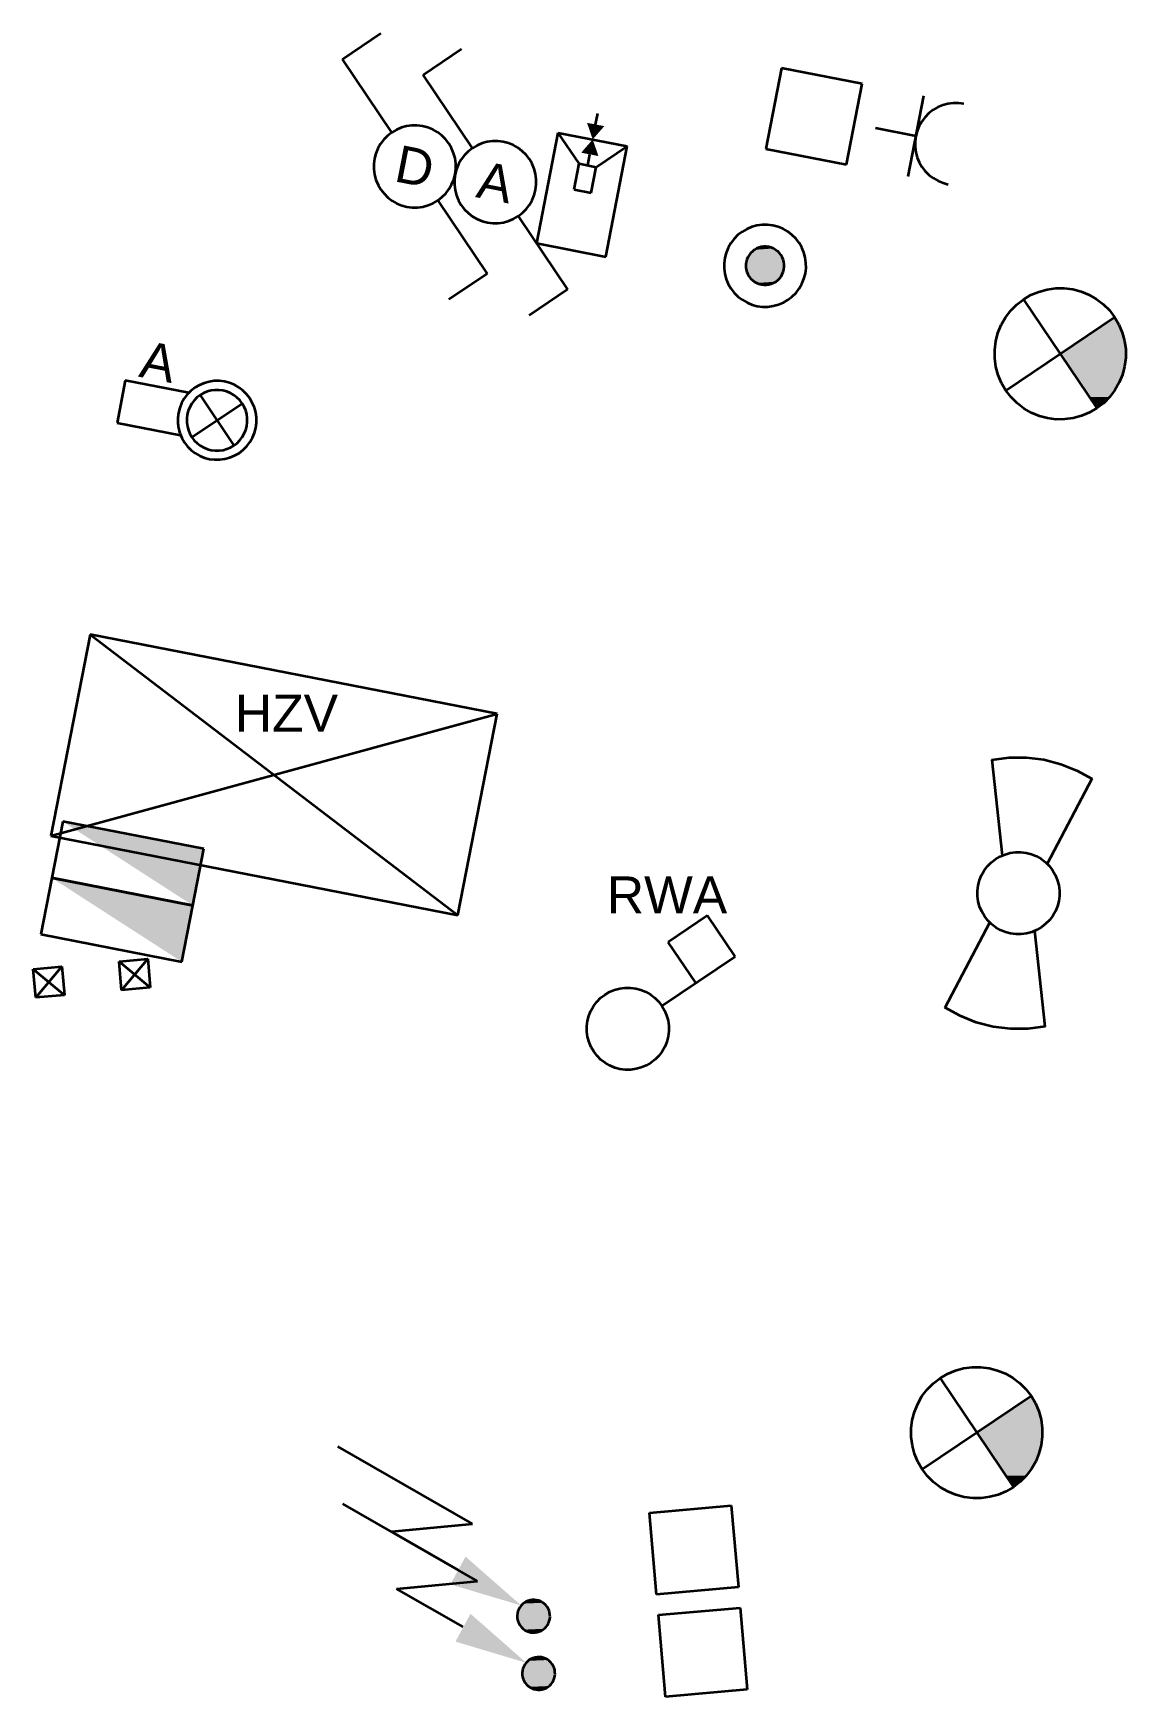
# Model space of a CAD drawing. Extents: x 800 to 1481, y 55 to 490.
# Drawn here: x 1381.92 to 1408.54, y 365.86 to 406.37 of the extents above; entities that cross this region are included whole.
import ezdxf

# ---------------------------------------------------------------- set-up
doc = ezdxf.new("R2010")
doc.units = 0
doc.layers.get('0').update_dxf_attribs({"lineweight": 18})
for name, color, linetype, lineweight, true_color in [('E_GSA', 7, 'Continuous', 35, 0x804000), ('E_Kraft', 1, 'Continuous', 35, 0xff0000), ('E_Licht', 7, 'Continuous', 35, 0x0080ff), ('E_Multimedia', 7, 'Continuous', 35, 0x00e500), ('E_Starkstrom', 1, 'Continuous', 35, 0xff0000), ('E_Verteilung_HLKS', 5, 'Continuous', 35, 0x0000ff)]:
    doc.layers.add(name, color=color, linetype=linetype, lineweight=lineweight, true_color=true_color)
doc.styles.get("Standard").update_dxf_attribs({"font": 'arial.ttf'})

# ---------------------------------------------------------------- blocks, each defined once
blk = doc.blocks.new('LED-Deckenleuchte mit Trafotunnel-A0Q9B2CRAY', base_point=(1383.966, 395.988))
at = {"color": 0, "linetype": 'ByBlock', "lineweight": -2, "ltscale": 0.35}
for p, q in [((1384.166, 397.914), (1383.966, 396.889)), ((1385.711, 397.613), (1384.166, 397.914)), ((1386.211, 397.887), (1386.089, 397.854)), ((1386.335, 397.904), (1386.211, 397.887)), ((1386.461, 397.905), (1386.335, 397.904)), ((1386.585, 397.889), (1386.461, 397.905)), ((1386.707, 397.857), (1386.585, 397.889)), ((1385.601, 397.477), (1385.539, 397.367)), ((1385.677, 397.576), (1385.601, 397.477)), ((1385.766, 397.666), (1385.677, 397.576)), ((1385.865, 397.742), (1385.766, 397.666)), ((1385.913, 397.499), (1385.844, 397.431)), ((1385.974, 397.806), (1385.865, 397.742)), ((1385.989, 397.559), (1385.913, 397.499)), ((1386.089, 397.854), (1385.974, 397.806)), ((1386.072, 397.607), (1385.989, 397.559)), ((1385.989, 397.559), (1386.814, 396.334)), ((1386.162, 397.645), (1386.072, 397.607)), ((1386.255, 397.67), (1386.162, 397.645)), ((1386.35, 397.683), (1386.255, 397.67)), ((1386.447, 397.683), (1386.35, 397.683)), ((1386.543, 397.671), (1386.447, 397.683)), ((1386.636, 397.646), (1386.543, 397.671)), ((1386.726, 397.61), (1386.636, 397.646)), ((1386.823, 397.809), (1386.707, 397.857)), ((1386.81, 397.562), (1386.726, 397.61)), ((1386.886, 397.503), (1386.81, 397.562)), ((1386.932, 397.747), (1386.823, 397.809)), ((1386.955, 397.435), (1386.886, 397.503)), ((1387.032, 397.67), (1386.932, 397.747)), ((1387.121, 397.582), (1387.032, 397.67)), ((1387.198, 397.483), (1387.121, 397.582)), ((1387.261, 397.374), (1387.198, 397.483)), ((1385.459, 397.13), (1385.443, 397.005)), ((1385.491, 397.251), (1385.459, 397.13)), ((1385.539, 397.367), (1385.491, 397.251)), ((1385.677, 397.087), (1385.664, 396.992)), ((1385.701, 397.181), (1385.677, 397.087)), ((1385.738, 397.27), (1385.701, 397.181)), ((1385.786, 397.354), (1385.738, 397.27)), ((1385.844, 397.431), (1385.786, 397.354)), ((1385.789, 396.533), (1387.014, 397.359)), ((1387.014, 397.359), (1386.955, 397.435)), ((1387.063, 397.275), (1387.014, 397.359)), ((1387.1, 397.186), (1387.063, 397.275)), ((1387.125, 397.093), (1387.1, 397.186)), ((1387.138, 396.997), (1387.125, 397.093)), ((1387.31, 397.258), (1387.261, 397.374)), ((1387.343, 397.137), (1387.31, 397.258)), ((1387.36, 397.013), (1387.343, 397.137)), ((1383.966, 396.889), (1385.511, 396.588)), ((1385.443, 397.005), (1385.444, 396.88)), ((1385.444, 396.88), (1385.461, 396.755)), ((1385.461, 396.755), (1385.493, 396.634)), ((1385.664, 396.992), (1385.665, 396.895)), ((1385.665, 396.895), (1385.678, 396.799)), ((1385.678, 396.799), (1385.703, 396.706)), ((1385.703, 396.706), (1385.74, 396.617)), ((1387.065, 396.622), (1387.102, 396.711)), ((1387.102, 396.711), (1387.126, 396.805)), ((1387.126, 396.805), (1387.139, 396.901)), ((1387.139, 396.901), (1387.138, 396.997)), ((1387.312, 396.641), (1387.344, 396.762)), ((1387.344, 396.762), (1387.36, 396.887)), ((1387.36, 396.887), (1387.36, 397.013)), ((1385.493, 396.634), (1385.542, 396.518)), ((1385.542, 396.518), (1385.605, 396.41)), ((1385.605, 396.41), (1385.682, 396.31)), ((1385.682, 396.31), (1385.771, 396.222)), ((1385.74, 396.617), (1385.789, 396.533)), ((1385.789, 396.533), (1385.848, 396.457)), ((1385.848, 396.457), (1385.917, 396.389)), ((1385.917, 396.389), (1385.994, 396.33)), ((1385.994, 396.33), (1386.077, 396.282)), ((1386.077, 396.282), (1386.167, 396.246)), ((1386.642, 396.248), (1386.731, 396.285)), ((1386.731, 396.285), (1386.814, 396.334)), ((1386.814, 396.334), (1386.891, 396.393)), ((1386.891, 396.393), (1386.959, 396.461)), ((1386.959, 396.461), (1387.017, 396.538)), ((1387.017, 396.538), (1387.065, 396.622)), ((1387.037, 396.227), (1387.126, 396.316)), ((1387.126, 396.316), (1387.202, 396.416)), ((1387.202, 396.416), (1387.264, 396.525)), ((1387.264, 396.525), (1387.312, 396.641)), ((1385.771, 396.222), (1385.871, 396.146)), ((1385.871, 396.146), (1385.98, 396.083)), ((1385.98, 396.083), (1386.096, 396.036)), ((1386.096, 396.036), (1386.218, 396.004)), ((1386.167, 396.246), (1386.26, 396.221)), ((1386.218, 396.004), (1386.342, 395.988)), ((1386.26, 396.221), (1386.356, 396.209)), ((1386.342, 395.988), (1386.468, 395.988)), ((1386.356, 396.209), (1386.453, 396.209)), ((1386.453, 396.209), (1386.548, 396.222)), ((1386.468, 395.988), (1386.593, 396.005)), ((1386.548, 396.222), (1386.642, 396.248)), ((1386.593, 396.005), (1386.714, 396.038)), ((1386.714, 396.038), (1386.83, 396.087)), ((1386.83, 396.087), (1386.938, 396.15)), ((1386.938, 396.15), (1387.037, 396.227))]:
    blk.add_line(p, q, dxfattribs=at)
blk = doc.blocks.new('Bauteilbeschriftung-A0Q9B2CTAY', base_point=(1384.471, 397.852))
at = {"color": 0, "linetype": 'ByBlock', "lineweight": -2, "ltscale": 0.35, "insert": (1384.644, 398.896), "char_height": 0.9, "attachment_point": 1, "rotation": 348.97}
blk.add_mtext('{\\fArial;A}', dxfattribs=at)
blk = doc.blocks.new('Steckdose T13_ UP-A0Q9B2ELAY', base_point=(1402.443, 402.694))
at = {"color": 0, "lineweight": -2}
for p, q in [((1403.616, 404.849), (1403.233, 402.885)), ((1403.744, 404.425), (1403.651, 404.332)), ((1403.847, 404.505), (1403.744, 404.425)), ((1403.96, 404.571), (1403.847, 404.505)), ((1404.081, 404.621), (1403.96, 404.571)), ((1404.207, 404.656), (1404.081, 404.621)), ((1404.337, 404.673), (1404.207, 404.656)), ((1404.467, 404.674), (1404.337, 404.673)), ((1404.597, 404.657), (1404.467, 404.674)), ((1403.424, 403.867), (1402.443, 404.058)), ((1403.458, 403.993), (1403.424, 403.867)), ((1403.507, 404.115), (1403.458, 403.993)), ((1403.572, 404.228), (1403.507, 404.115)), ((1403.651, 404.332), (1403.572, 404.228)), ((1403.424, 403.867), (1403.408, 403.737)), ((1403.408, 403.737), (1403.408, 403.606)), ((1403.408, 403.606), (1403.426, 403.477)), ((1403.426, 403.477), (1403.46, 403.351)), ((1403.46, 403.351), (1403.511, 403.23)), ((1403.511, 403.23), (1403.576, 403.117)), ((1403.576, 403.117), (1403.656, 403.013)), ((1403.656, 403.013), (1403.749, 402.921)), ((1403.749, 402.921), (1403.853, 402.842)), ((1403.853, 402.842), (1403.967, 402.777)), ((1403.967, 402.777), (1404.088, 402.728)), ((1404.088, 402.728), (1404.214, 402.694))]:
    blk.add_line(p, q, dxfattribs=at)
blk = doc.blocks.new('UV-A0Q9B2ENAY', base_point=(1382.375, 385.132))
at = {"color": 0, "lineweight": -2}
for p, q in [((1382.642, 387.176), (1382.375, 385.802)), ((1386.078, 386.506), (1382.642, 387.176)), ((1385.81, 385.132), (1386.078, 386.506)), ((1382.375, 385.802), (1385.81, 385.132))]:
    blk.add_line(p, q, dxfattribs=at)
for points in [[(1386.078, 386.506), (1383.68, 386.506), (1382.642, 387.176)], [(1385.81, 385.132), (1386.078, 386.506), (1383.68, 386.506)]]:
    blk.add_solid(points, dxfattribs=at)
blk = doc.blocks.new('Klingeltaster-A0Q9B2EPAY', base_point=(1398.755, 399.713))
at = {"color": 0, "lineweight": -2}
for p, q in [((1399.194, 401.54), (1399.09, 401.46)), ((1399.307, 401.606), (1399.194, 401.54)), ((1399.428, 401.657), (1399.307, 401.606)), ((1399.554, 401.691), (1399.428, 401.657)), ((1399.683, 401.709), (1399.554, 401.691)), ((1399.814, 401.709), (1399.683, 401.709)), ((1399.944, 401.693), (1399.814, 401.709)), ((1400.07, 401.659), (1399.944, 401.693)), ((1400.191, 401.61), (1400.07, 401.659)), ((1400.305, 401.545), (1400.191, 401.61)), ((1400.409, 401.466), (1400.305, 401.545)), ((1398.854, 401.15), (1398.804, 401.029)), ((1398.919, 401.264), (1398.854, 401.15)), ((1398.998, 401.368), (1398.919, 401.264)), ((1399.09, 401.46), (1398.998, 401.368)), ((1399.544, 401.13), (1399.491, 401.099)), ((1399.6, 401.154), (1399.544, 401.13)), ((1399.66, 401.17), (1399.6, 401.154)), ((1399.72, 401.178), (1399.66, 401.17)), ((1399.781, 401.178), (1399.72, 401.178)), ((1399.842, 401.171), (1399.781, 401.178)), ((1399.901, 401.155), (1399.842, 401.171)), ((1399.958, 401.132), (1399.901, 401.155)), ((1400.011, 401.101), (1399.958, 401.132)), ((1400.502, 401.373), (1400.409, 401.466)), ((1400.582, 401.27), (1400.502, 401.373)), ((1400.648, 401.157), (1400.582, 401.27)), ((1400.698, 401.036), (1400.648, 401.157)), ((1398.771, 400.902), (1398.755, 400.773)), ((1398.755, 400.773), (1398.755, 400.642)), ((1398.804, 401.029), (1398.771, 400.902)), ((1399.293, 400.801), (1399.285, 400.74)), ((1399.285, 400.74), (1399.286, 400.679)), ((1399.309, 400.86), (1399.293, 400.801)), ((1399.332, 400.917), (1399.309, 400.86)), ((1399.362, 400.97), (1399.332, 400.917)), ((1399.4, 401.018), (1399.362, 400.97)), ((1399.443, 401.062), (1399.4, 401.018)), ((1399.491, 401.099), (1399.443, 401.062)), ((1400.06, 401.064), (1400.011, 401.101)), ((1400.103, 401.021), (1400.06, 401.064)), ((1400.141, 400.973), (1400.103, 401.021)), ((1400.172, 400.92), (1400.141, 400.973)), ((1400.195, 400.863), (1400.172, 400.92)), ((1400.211, 400.804), (1400.195, 400.863)), ((1400.22, 400.744), (1400.211, 400.804)), ((1400.22, 400.682), (1400.22, 400.744)), ((1400.733, 400.91), (1400.698, 401.036)), ((1400.75, 400.78), (1400.733, 400.91)), ((1400.751, 400.65), (1400.75, 400.78)), ((1398.755, 400.642), (1398.773, 400.512)), ((1398.773, 400.512), (1398.807, 400.386)), ((1398.807, 400.386), (1398.857, 400.265)), ((1399.286, 400.679), (1399.294, 400.618)), ((1399.294, 400.618), (1399.31, 400.559)), ((1399.31, 400.559), (1399.334, 400.503)), ((1399.334, 400.503), (1399.364, 400.45)), ((1399.364, 400.45), (1399.402, 400.401)), ((1399.402, 400.401), (1399.445, 400.358)), ((1399.445, 400.358), (1399.494, 400.321)), ((1399.494, 400.321), (1399.547, 400.291)), ((1399.961, 400.292), (1400.014, 400.323)), ((1400.014, 400.323), (1400.063, 400.36)), ((1400.063, 400.36), (1400.106, 400.404)), ((1400.106, 400.404), (1400.143, 400.453)), ((1400.143, 400.453), (1400.173, 400.506)), ((1400.173, 400.506), (1400.196, 400.562)), ((1400.196, 400.562), (1400.212, 400.622)), ((1400.212, 400.622), (1400.22, 400.682)), ((1400.651, 400.272), (1400.701, 400.393)), ((1400.701, 400.393), (1400.734, 400.52)), ((1400.734, 400.52), (1400.751, 400.65)), ((1398.857, 400.265), (1398.923, 400.152)), ((1398.923, 400.152), (1399.003, 400.049)), ((1399.003, 400.049), (1399.096, 399.957)), ((1399.096, 399.957), (1399.2, 399.878)), ((1399.547, 400.291), (1399.604, 400.267)), ((1399.604, 400.267), (1399.663, 400.252)), ((1399.663, 400.252), (1399.724, 400.244)), ((1399.724, 400.244), (1399.785, 400.244)), ((1399.785, 400.244), (1399.846, 400.252)), ((1399.846, 400.252), (1399.905, 400.269)), ((1399.905, 400.269), (1399.961, 400.292)), ((1400.311, 399.882), (1400.415, 399.962)), ((1400.415, 399.962), (1400.507, 400.055)), ((1400.507, 400.055), (1400.586, 400.159)), ((1400.586, 400.159), (1400.651, 400.272)), ((1399.2, 399.878), (1399.314, 399.813)), ((1399.314, 399.813), (1399.435, 399.763)), ((1399.435, 399.763), (1399.561, 399.73)), ((1399.561, 399.73), (1399.691, 399.713)), ((1399.691, 399.713), (1399.822, 399.714)), ((1399.822, 399.714), (1399.951, 399.731)), ((1399.951, 399.731), (1400.078, 399.765)), ((1400.078, 399.765), (1400.198, 399.816)), ((1400.198, 399.816), (1400.311, 399.882))]:
    blk.add_line(p, q, dxfattribs=at)
for points in [[(1400.007, 401.099), (1399.491, 401.099), (1399.958, 401.132)], [(1399.491, 401.099), (1399.958, 401.132), (1399.556, 401.132)], [(1399.958, 401.132), (1399.556, 401.132), (1399.892, 401.154)], [(1399.556, 401.132), (1399.892, 401.154), (1399.6, 401.154)], [(1399.892, 401.154), (1399.6, 401.154), (1399.842, 401.171)], [(1399.6, 401.154), (1399.842, 401.171), (1399.683, 401.171)], [(1399.842, 401.171), (1399.683, 401.171), (1399.72, 401.178)], [(1400.216, 400.679), (1399.286, 400.679), (1400.22, 400.744)], [(1399.286, 400.679), (1400.22, 400.744), (1399.29, 400.744)], [(1400.22, 400.744), (1399.29, 400.744), (1400.208, 400.801)], [(1399.29, 400.744), (1400.208, 400.801), (1399.293, 400.801)], [(1400.208, 400.801), (1399.293, 400.801), (1400.195, 400.863)], [(1399.293, 400.801), (1400.195, 400.863), (1399.314, 400.863)], [(1400.195, 400.863), (1399.314, 400.863), (1400.169, 400.917)], [(1399.314, 400.863), (1400.169, 400.917), (1399.332, 400.917)], [(1400.169, 400.917), (1399.332, 400.917), (1400.141, 400.973)], [(1399.332, 400.917), (1400.141, 400.973), (1399.369, 400.973)], [(1400.141, 400.973), (1399.369, 400.973), (1400.1, 401.018)], [(1399.369, 400.973), (1400.1, 401.018), (1399.4, 401.018)], [(1400.1, 401.018), (1399.4, 401.018), (1400.06, 401.064)], [(1399.4, 401.018), (1400.06, 401.064), (1399.451, 401.064)], [(1400.06, 401.064), (1399.451, 401.064), (1400.007, 401.099)], [(1399.451, 401.064), (1400.007, 401.099), (1399.491, 401.099)], [(1399.297, 400.622), (1400.216, 400.679), (1399.286, 400.679)], [(1400.212, 400.622), (1399.297, 400.622), (1400.216, 400.679)], [(1399.31, 400.559), (1400.212, 400.622), (1399.297, 400.622)], [(1400.191, 400.559), (1399.31, 400.559), (1400.212, 400.622)], [(1399.337, 400.506), (1400.191, 400.559), (1399.31, 400.559)], [(1400.173, 400.506), (1399.337, 400.506), (1400.191, 400.559)], [(1399.364, 400.45), (1400.173, 400.506), (1399.337, 400.506)], [(1400.136, 400.45), (1399.364, 400.45), (1400.173, 400.506)], [(1399.405, 400.404), (1400.136, 400.45), (1399.364, 400.45)], [(1400.106, 400.404), (1399.405, 400.404), (1400.136, 400.45)], [(1399.445, 400.358), (1400.106, 400.404), (1399.405, 400.404)], [(1400.054, 400.358), (1399.445, 400.358), (1400.106, 400.404)], [(1399.498, 400.323), (1400.054, 400.358), (1399.445, 400.358)], [(1400.014, 400.323), (1399.498, 400.323), (1400.054, 400.358)], [(1399.547, 400.291), (1400.014, 400.323), (1399.498, 400.323)], [(1399.949, 400.291), (1399.547, 400.291), (1400.014, 400.323)], [(1399.613, 400.269), (1399.949, 400.291), (1399.547, 400.291)], [(1399.905, 400.269), (1399.613, 400.269), (1399.949, 400.291)], [(1399.663, 400.252), (1399.905, 400.269), (1399.613, 400.269)], [(1399.822, 400.252), (1399.663, 400.252), (1399.905, 400.269)], [(1399.785, 400.244), (1399.822, 400.252), (1399.663, 400.252)]]:
    blk.add_solid(points, dxfattribs=at)
blk = doc.blocks.new('UV-A0Q9B2ERAY', base_point=(1382.107, 383.758))
at = {"color": 0, "lineweight": -2}
for p, q in [((1382.375, 385.802), (1382.107, 384.428)), ((1385.81, 385.132), (1382.375, 385.802)), ((1385.542, 383.758), (1385.81, 385.132)), ((1382.107, 384.428), (1385.542, 383.758))]:
    blk.add_line(p, q, dxfattribs=at)
for points in [[(1385.81, 385.132), (1383.412, 385.132), (1382.375, 385.802)], [(1385.542, 383.758), (1385.81, 385.132), (1383.412, 385.132)]]:
    blk.add_solid(points, dxfattribs=at)
blk = doc.blocks.new('Schalter_ Schema 3_ UP-A0Q9B31DAY', base_point=(1391.421, 399.503))
at = {"color": 0, "lineweight": -2}
for p, q in [((1391.421, 405.361), (1392.356, 405.991)), ((1392.623, 403.576), (1391.421, 405.361)), ((1392.623, 403.576), (1392.519, 403.496)), ((1392.736, 403.642), (1392.623, 403.576)), ((1392.857, 403.693), (1392.736, 403.642)), ((1392.983, 403.727), (1392.857, 403.693)), ((1393.112, 403.745), (1392.983, 403.727)), ((1393.243, 403.745), (1393.112, 403.745)), ((1393.373, 403.729), (1393.243, 403.745)), ((1393.499, 403.695), (1393.373, 403.729)), ((1393.621, 403.646), (1393.499, 403.695)), ((1393.734, 403.581), (1393.621, 403.646)), ((1393.838, 403.502), (1393.734, 403.581)), ((1392.283, 403.186), (1392.234, 403.065)), ((1392.348, 403.299), (1392.283, 403.186)), ((1392.427, 403.404), (1392.348, 403.299)), ((1392.519, 403.496), (1392.427, 403.404)), ((1393.931, 403.409), (1393.838, 403.502)), ((1394.011, 403.306), (1393.931, 403.409)), ((1394.077, 403.193), (1394.011, 403.306)), ((1394.127, 403.072), (1394.077, 403.193)), ((1392.2, 402.938), (1392.184, 402.809)), ((1392.184, 402.809), (1392.184, 402.678)), ((1392.234, 403.065), (1392.2, 402.938)), ((1394.162, 402.946), (1394.127, 403.072)), ((1394.179, 402.816), (1394.162, 402.946)), ((1394.18, 402.686), (1394.179, 402.816)), ((1392.184, 402.678), (1392.202, 402.548)), ((1392.202, 402.548), (1392.236, 402.422)), ((1392.236, 402.422), (1392.287, 402.301)), ((1394.08, 402.308), (1394.13, 402.429)), ((1394.13, 402.429), (1394.163, 402.556)), ((1394.163, 402.556), (1394.18, 402.686)), ((1392.287, 402.301), (1392.352, 402.188)), ((1392.352, 402.188), (1392.432, 402.085)), ((1392.432, 402.085), (1392.525, 401.993)), ((1392.525, 401.993), (1392.629, 401.914)), ((1393.741, 401.918), (1393.844, 401.998)), ((1393.844, 401.998), (1393.936, 402.091)), ((1393.936, 402.091), (1394.015, 402.195)), ((1394.015, 402.195), (1394.08, 402.308)), ((1392.629, 401.914), (1392.743, 401.849)), ((1392.743, 401.849), (1392.864, 401.799)), ((1392.864, 401.799), (1392.99, 401.766)), ((1392.99, 401.766), (1393.12, 401.749)), ((1393.12, 401.749), (1393.251, 401.75)), ((1393.251, 401.75), (1393.381, 401.767)), ((1393.381, 401.767), (1393.507, 401.801)), ((1393.507, 401.801), (1393.628, 401.852)), ((1393.628, 401.852), (1393.741, 401.918)), ((1393.74, 401.918), (1394.943, 400.134)), ((1394.943, 400.134), (1394.008, 399.503))]:
    blk.add_line(p, q, dxfattribs=at)
blk = doc.blocks.new('Bauteilbeschriftung-A0Q9B31FAY', base_point=(1392.684, 402.225))
at = {"color": 0, "linetype": 'ByBlock', "lineweight": -2, "ltscale": 0.35, "insert": (1392.856, 403.269), "char_height": 0.9, "attachment_point": 1, "rotation": 348.97}
blk.add_mtext('{\\fArial;A}', dxfattribs=at)
blk = doc.blocks.new('Gegensprechanlage-A0Q9B31HAY', base_point=(1394.189, 400.931))
at = {"color": 0, "linetype": 'ByBlock', "lineweight": -2, "ltscale": 0.35}
for p, q in [((1395.625, 404.152), (1395.677, 404.418)), ((1394.189, 401.258), (1394.714, 403.951)), ((1395.221, 403.198), (1394.714, 403.951)), ((1394.714, 403.951), (1396.395, 403.624)), ((1395.641, 403.116), (1396.395, 403.624)), ((1395.87, 400.931), (1396.395, 403.624)), ((1395.098, 402.568), (1395.221, 403.198)), ((1395.221, 403.198), (1395.641, 403.116)), ((1395.431, 403.157), (1395.483, 403.424)), ((1395.519, 402.486), (1395.641, 403.116)), ((1395.098, 402.568), (1395.519, 402.486)), ((1394.189, 401.258), (1395.87, 400.931))]:
    blk.add_line(p, q, dxfattribs=at)
for points in [[(1395.835, 404.111), (1395.443, 404.111), (1395.415, 404.192)], [(1395.554, 403.788), (1395.835, 404.111), (1395.443, 404.111)], [(1395.665, 403.465), (1395.273, 403.465), (1395.554, 403.788)], [(1395.693, 403.383), (1395.665, 403.465), (1395.273, 403.465)]]:
    blk.add_solid(points, dxfattribs=at)
blk = doc.blocks.new('Schalter_ Schema 3_ UP-A0Q9B329AY', base_point=(1389.458, 399.886))
at = {"color": 0, "lineweight": -2}
for p, q in [((1389.458, 405.743), (1390.393, 406.373)), ((1390.66, 403.959), (1389.458, 405.743)), ((1390.66, 403.959), (1390.556, 403.879)), ((1390.773, 404.025), (1390.66, 403.959)), ((1390.894, 404.075), (1390.773, 404.025)), ((1391.02, 404.11), (1390.894, 404.075)), ((1391.149, 404.127), (1391.02, 404.11)), ((1391.28, 404.128), (1391.149, 404.127)), ((1391.41, 404.111), (1391.28, 404.128)), ((1391.536, 404.078), (1391.41, 404.111)), ((1391.657, 404.028), (1391.536, 404.078)), ((1391.771, 403.963), (1391.657, 404.028)), ((1391.875, 403.884), (1391.771, 403.963)), ((1390.32, 403.568), (1390.27, 403.447)), ((1390.385, 403.682), (1390.32, 403.568)), ((1390.464, 403.786), (1390.385, 403.682)), ((1390.556, 403.879), (1390.464, 403.786)), ((1391.968, 403.792), (1391.875, 403.884)), ((1392.048, 403.688), (1391.968, 403.792)), ((1392.114, 403.575), (1392.048, 403.688)), ((1392.164, 403.455), (1392.114, 403.575)), ((1390.237, 403.321), (1390.221, 403.191)), ((1390.221, 403.191), (1390.221, 403.06)), ((1390.27, 403.447), (1390.237, 403.321)), ((1392.199, 403.329), (1392.164, 403.455)), ((1392.216, 403.199), (1392.199, 403.329)), ((1392.217, 403.068), (1392.216, 403.199)), ((1390.221, 403.06), (1390.239, 402.931)), ((1390.239, 402.931), (1390.273, 402.804)), ((1390.273, 402.804), (1390.324, 402.684)), ((1392.117, 402.691), (1392.167, 402.812)), ((1392.167, 402.812), (1392.2, 402.938)), ((1392.2, 402.938), (1392.217, 403.068)), ((1390.324, 402.684), (1390.389, 402.571)), ((1390.389, 402.571), (1390.469, 402.467)), ((1390.469, 402.467), (1390.562, 402.375)), ((1390.562, 402.375), (1390.666, 402.296)), ((1391.777, 402.3), (1391.881, 402.38)), ((1391.881, 402.38), (1391.973, 402.473)), ((1391.973, 402.473), (1392.052, 402.577)), ((1392.052, 402.577), (1392.117, 402.691)), ((1390.666, 402.296), (1390.78, 402.231)), ((1390.78, 402.231), (1390.901, 402.181)), ((1390.901, 402.181), (1391.027, 402.148)), ((1391.027, 402.148), (1391.157, 402.132)), ((1391.157, 402.132), (1391.288, 402.132)), ((1391.288, 402.132), (1391.418, 402.15)), ((1391.418, 402.15), (1391.544, 402.184)), ((1391.544, 402.184), (1391.664, 402.235)), ((1391.664, 402.235), (1391.777, 402.3)), ((1391.777, 402.3), (1392.98, 400.516)), ((1392.98, 400.516), (1392.045, 399.886))]:
    blk.add_line(p, q, dxfattribs=at)
blk = doc.blocks.new('Bauteilbeschriftung-A0Q9B32BAY', base_point=(1390.687, 402.632))
at = {"color": 0, "linetype": 'ByBlock', "lineweight": -2, "ltscale": 0.35, "insert": (1390.859, 403.658), "char_height": 0.9, "attachment_point": 1, "rotation": 348.97}
blk.add_mtext('{\\fArial;D}', dxfattribs=at)
blk = doc.blocks.new('Abzweigdose quadratisch (multi) UP-A0Q9B3O7AY', base_point=(1397.153, 365.857))
at = {"color": 0, "lineweight": -2}
for p, q in [((1397.153, 367.85), (1399.145, 368.024)), ((1399.145, 368.024), (1399.32, 366.032)), ((1397.327, 365.857), (1397.153, 367.85)), ((1399.32, 366.032), (1397.327, 365.857))]:
    blk.add_line(p, q, dxfattribs=at)
blk = doc.blocks.new('Schlüsselschalter_ UP-A0Q9B3OFAY', base_point=(1395.412, 381.129))
at = {"color": 0, "lineweight": -2}
for p, q in [((1398.353, 384.884), (1397.396, 384.239)), ((1399.024, 383.889), (1398.353, 384.884)), ((1398.067, 383.244), (1397.396, 384.239)), ((1397.239, 382.686), (1399.024, 383.889)), ((1395.747, 382.877), (1395.851, 382.957)), ((1395.851, 382.957), (1395.964, 383.023)), ((1395.964, 383.023), (1396.085, 383.073)), ((1396.085, 383.073), (1396.211, 383.107)), ((1396.211, 383.107), (1396.34, 383.125)), ((1396.34, 383.125), (1396.471, 383.126)), ((1396.471, 383.126), (1396.601, 383.109)), ((1396.601, 383.109), (1396.727, 383.076)), ((1396.727, 383.076), (1396.848, 383.026)), ((1396.848, 383.026), (1396.962, 382.961)), ((1396.962, 382.961), (1397.066, 382.882)), ((1397.066, 382.882), (1397.159, 382.79)), ((1395.462, 382.445), (1395.511, 382.566)), ((1395.511, 382.566), (1395.576, 382.68)), ((1395.576, 382.68), (1395.655, 382.784)), ((1395.655, 382.784), (1395.747, 382.877)), ((1397.159, 382.79), (1397.239, 382.686)), ((1397.239, 382.686), (1397.305, 382.573)), ((1397.305, 382.573), (1397.355, 382.453)), ((1395.412, 382.189), (1395.428, 382.319)), ((1395.412, 382.058), (1395.412, 382.189)), ((1395.428, 382.319), (1395.462, 382.445)), ((1397.355, 382.453), (1397.39, 382.326)), ((1397.39, 382.326), (1397.407, 382.197)), ((1397.407, 382.197), (1397.408, 382.066)), ((1395.43, 381.929), (1395.412, 382.058)), ((1395.464, 381.802), (1395.43, 381.929)), ((1395.515, 381.682), (1395.464, 381.802)), ((1395.58, 381.569), (1395.515, 381.682)), ((1397.308, 381.689), (1397.243, 381.575)), ((1397.358, 381.81), (1397.308, 381.689)), ((1397.391, 381.936), (1397.358, 381.81)), ((1397.408, 382.066), (1397.391, 381.936)), ((1395.66, 381.465), (1395.58, 381.569)), ((1395.753, 381.373), (1395.66, 381.465)), ((1395.857, 381.294), (1395.753, 381.373)), ((1395.971, 381.229), (1395.857, 381.294)), ((1396.969, 381.298), (1396.856, 381.232)), ((1397.072, 381.378), (1396.969, 381.298)), ((1397.164, 381.471), (1397.072, 381.378)), ((1397.243, 381.575), (1397.164, 381.471)), ((1396.092, 381.179), (1395.971, 381.229)), ((1396.218, 381.146), (1396.092, 381.179)), ((1396.348, 381.129), (1396.218, 381.146)), ((1396.479, 381.13), (1396.348, 381.129)), ((1396.609, 381.147), (1396.479, 381.13)), ((1396.735, 381.182), (1396.609, 381.147)), ((1396.856, 381.232), (1396.735, 381.182))]:
    blk.add_line(p, q, dxfattribs=at)
blk = doc.blocks.new('Bauteilbeschriftung-A0Q9B3OHAY', base_point=(1395.898, 384.937))
at = {"color": 0, "linetype": 'ByBlock', "lineweight": -2, "ltscale": 0.35, "insert": (1395.898, 385.837), "char_height": 0.9, "attachment_point": 1}
blk.add_mtext('{\\fArial;RWA}', dxfattribs=at)
blk = doc.blocks.new('Elektroanschluss-A0Q9B3P3AY', base_point=(1389.344, 367.419))
at = {"color": 0, "lineweight": -2}
for p, q in [((1392.622, 370.066), (1389.344, 371.948)), ((1390.654, 369.88), (1392.622, 370.066)), ((1392.272, 368.952), (1390.654, 369.88)), ((1393.72, 367.888), (1393.714, 367.836)), ((1393.733, 367.939), (1393.72, 367.888)), ((1393.752, 367.988), (1393.733, 367.939)), ((1393.777, 368.034), (1393.752, 367.988)), ((1393.808, 368.076), (1393.777, 368.034)), ((1393.844, 368.114), (1393.808, 368.076)), ((1393.885, 368.146), (1393.844, 368.114)), ((1393.929, 368.173), (1393.885, 368.146)), ((1393.977, 368.195), (1393.929, 368.173)), ((1394.028, 368.209), (1393.977, 368.195)), ((1394.079, 368.217), (1394.028, 368.209)), ((1394.132, 368.218), (1394.079, 368.217)), ((1394.184, 368.213), (1394.132, 368.218)), ((1394.234, 368.2), (1394.184, 368.213)), ((1394.283, 368.181), (1394.234, 368.2)), ((1394.329, 368.156), (1394.283, 368.181)), ((1394.371, 368.125), (1394.329, 368.156)), ((1394.409, 368.089), (1394.371, 368.125)), ((1394.442, 368.048), (1394.409, 368.089)), ((1394.469, 368.003), (1394.442, 368.048)), ((1394.49, 367.955), (1394.469, 368.003)), ((1394.505, 367.905), (1394.49, 367.955)), ((1394.513, 367.853), (1394.505, 367.905)), ((1393.714, 367.836), (1393.716, 367.784)), ((1393.716, 367.784), (1393.724, 367.732)), ((1393.724, 367.732), (1393.738, 367.682)), ((1393.738, 367.682), (1393.759, 367.634)), ((1393.759, 367.634), (1393.786, 367.589)), ((1393.786, 367.589), (1393.819, 367.548)), ((1393.819, 367.548), (1393.857, 367.512)), ((1393.857, 367.512), (1393.899, 367.481)), ((1394.299, 367.464), (1394.344, 367.491)), ((1394.344, 367.491), (1394.384, 367.524)), ((1394.384, 367.524), (1394.421, 367.562)), ((1394.421, 367.562), (1394.451, 367.604)), ((1394.451, 367.604), (1394.477, 367.65)), ((1394.477, 367.65), (1394.496, 367.698)), ((1394.496, 367.698), (1394.508, 367.749)), ((1394.508, 367.749), (1394.514, 367.801)), ((1394.514, 367.801), (1394.513, 367.853)), ((1393.899, 367.481), (1393.945, 367.456)), ((1393.945, 367.456), (1393.994, 367.437)), ((1393.994, 367.437), (1394.045, 367.425)), ((1394.045, 367.425), (1394.097, 367.419)), ((1394.097, 367.419), (1394.149, 367.42)), ((1394.149, 367.42), (1394.201, 367.428)), ((1394.201, 367.428), (1394.251, 367.443)), ((1394.251, 367.443), (1394.299, 367.464))]:
    blk.add_line(p, q, dxfattribs=at)
for points in [[(1393.226, 368.594), (1392.088, 368.594), (1392.455, 369.271)], [(1393.814, 368.078), (1393.226, 368.594), (1392.088, 368.594)], [(1394.513, 367.853), (1393.719, 367.853), (1394.505, 367.888)], [(1393.719, 367.853), (1394.505, 367.888), (1393.72, 367.888)], [(1394.505, 367.888), (1393.72, 367.888), (1394.49, 367.955)], [(1393.72, 367.888), (1394.49, 367.955), (1393.741, 367.955)], [(1394.49, 367.955), (1393.741, 367.955), (1394.473, 367.988)], [(1393.741, 367.955), (1394.473, 367.988), (1393.752, 367.988)], [(1394.473, 367.988), (1393.752, 367.988), (1394.442, 368.048)], [(1393.752, 367.988), (1394.442, 368.048), (1393.79, 368.048)], [(1394.442, 368.048), (1393.79, 368.048), (1394.416, 368.076)], [(1393.79, 368.048), (1394.416, 368.076), (1393.808, 368.076)], [(1394.416, 368.076), (1393.808, 368.076), (1394.371, 368.125)], [(1393.808, 368.076), (1394.371, 368.125), (1393.861, 368.125)], [(1394.371, 368.125), (1393.861, 368.125), (1394.338, 368.146)], [(1393.861, 368.125), (1394.338, 368.146), (1393.885, 368.146)], [(1394.338, 368.146), (1393.885, 368.146), (1394.283, 368.181)], [(1393.885, 368.146), (1394.283, 368.181), (1393.952, 368.181)], [(1394.283, 368.181), (1393.952, 368.181), (1394.241, 368.195)], [(1393.952, 368.181), (1394.241, 368.195), (1393.977, 368.195)], [(1394.241, 368.195), (1393.977, 368.195), (1394.184, 368.213)], [(1393.977, 368.195), (1394.184, 368.213), (1394.059, 368.213)], [(1394.184, 368.213), (1394.059, 368.213), (1394.079, 368.217)], [(1394.51, 367.784), (1393.716, 367.784), (1394.513, 367.853)], [(1393.716, 367.784), (1394.513, 367.853), (1393.719, 367.853)], [(1393.723, 367.749), (1394.51, 367.784), (1393.716, 367.784)], [(1394.508, 367.749), (1393.723, 367.749), (1394.51, 367.784)], [(1393.738, 367.682), (1394.508, 367.749), (1393.723, 367.749)], [(1394.487, 367.682), (1393.738, 367.682), (1394.508, 367.749)], [(1393.755, 367.65), (1394.487, 367.682), (1393.738, 367.682)], [(1394.477, 367.65), (1393.755, 367.65), (1394.487, 367.682)], [(1393.786, 367.589), (1394.477, 367.65), (1393.755, 367.65)], [(1394.438, 367.589), (1393.786, 367.589), (1394.477, 367.65)], [(1393.812, 367.562), (1394.438, 367.589), (1393.786, 367.589)], [(1394.421, 367.562), (1393.812, 367.562), (1394.438, 367.589)], [(1393.857, 367.512), (1394.421, 367.562), (1393.812, 367.562)], [(1394.367, 367.512), (1393.857, 367.512), (1394.421, 367.562)], [(1393.89, 367.491), (1394.367, 367.512), (1393.857, 367.512)], [(1394.344, 367.491), (1393.89, 367.491), (1394.367, 367.512)], [(1393.945, 367.456), (1394.344, 367.491), (1393.89, 367.491)], [(1394.277, 367.456), (1393.945, 367.456), (1394.344, 367.491)], [(1393.987, 367.443), (1394.277, 367.456), (1393.945, 367.456)], [(1394.251, 367.443), (1393.987, 367.443), (1394.277, 367.456)], [(1394.045, 367.425), (1394.251, 367.443), (1393.987, 367.443)], [(1394.17, 367.425), (1394.045, 367.425), (1394.251, 367.443)], [(1394.149, 367.42), (1394.17, 367.425), (1394.045, 367.425)]]:
    blk.add_solid(points, dxfattribs=at)
blk = doc.blocks.new('Elektroanschluss-A0Q9B3P5AY', base_point=(1389.466, 366.025))
at = {"color": 0, "lineweight": -2}
for p, q in [((1392.744, 368.672), (1389.466, 370.553)), ((1390.776, 368.486), (1392.744, 368.672)), ((1392.394, 367.557), (1390.776, 368.486)), ((1393.93, 366.681), (1393.899, 366.639)), ((1393.966, 366.719), (1393.93, 366.681)), ((1394.007, 366.752), (1393.966, 366.719)), ((1394.051, 366.779), (1394.007, 366.752)), ((1394.099, 366.8), (1394.051, 366.779)), ((1394.15, 366.815), (1394.099, 366.8)), ((1394.201, 366.823), (1394.15, 366.815)), ((1394.254, 366.824), (1394.201, 366.823)), ((1394.306, 366.818), (1394.254, 366.824)), ((1394.356, 366.806), (1394.306, 366.818)), ((1394.405, 366.787), (1394.356, 366.806)), ((1394.451, 366.762), (1394.405, 366.787)), ((1394.493, 366.731), (1394.451, 366.762)), ((1394.531, 366.694), (1394.493, 366.731)), ((1394.564, 366.654), (1394.531, 366.694)), ((1393.842, 366.494), (1393.836, 366.442)), ((1393.836, 366.442), (1393.838, 366.389)), ((1393.838, 366.389), (1393.846, 366.338)), ((1393.855, 366.544), (1393.842, 366.494)), ((1393.846, 366.338), (1393.86, 366.287)), ((1393.874, 366.593), (1393.855, 366.544)), ((1393.86, 366.287), (1393.881, 366.239)), ((1393.899, 366.639), (1393.874, 366.593)), ((1394.591, 366.609), (1394.564, 366.654)), ((1394.612, 366.561), (1394.591, 366.609)), ((1394.599, 366.255), (1394.618, 366.304)), ((1394.627, 366.511), (1394.612, 366.561)), ((1394.618, 366.304), (1394.63, 366.355)), ((1394.635, 366.459), (1394.627, 366.511)), ((1394.63, 366.355), (1394.636, 366.407)), ((1394.636, 366.407), (1394.635, 366.459)), ((1393.881, 366.239), (1393.908, 366.195)), ((1393.908, 366.195), (1393.941, 366.154)), ((1393.941, 366.154), (1393.979, 366.118)), ((1393.979, 366.118), (1394.021, 366.087)), ((1394.021, 366.087), (1394.067, 366.062)), ((1394.067, 366.062), (1394.116, 366.043)), ((1394.116, 366.043), (1394.167, 366.03)), ((1394.167, 366.03), (1394.219, 366.025)), ((1394.219, 366.025), (1394.271, 366.026)), ((1394.271, 366.026), (1394.323, 366.034)), ((1394.323, 366.034), (1394.373, 366.048)), ((1394.373, 366.048), (1394.421, 366.069)), ((1394.421, 366.069), (1394.466, 366.097)), ((1394.466, 366.097), (1394.506, 366.129)), ((1394.506, 366.129), (1394.543, 366.167)), ((1394.543, 366.167), (1394.573, 366.209)), ((1394.573, 366.209), (1394.599, 366.255))]:
    blk.add_line(p, q, dxfattribs=at)
for points in [[(1393.348, 367.2), (1392.21, 367.2), (1392.577, 367.877)], [(1393.936, 366.683), (1393.348, 367.2), (1392.21, 367.2)], [(1394.564, 366.654), (1393.912, 366.654), (1394.538, 366.681)], [(1393.912, 366.654), (1394.538, 366.681), (1393.93, 366.681)], [(1394.538, 366.681), (1393.93, 366.681), (1394.493, 366.731)], [(1393.93, 366.681), (1394.493, 366.731), (1393.983, 366.731)], [(1394.493, 366.731), (1393.983, 366.731), (1394.46, 366.752)], [(1393.983, 366.731), (1394.46, 366.752), (1394.007, 366.752)], [(1394.46, 366.752), (1394.007, 366.752), (1394.405, 366.787)], [(1394.007, 366.752), (1394.405, 366.787), (1394.074, 366.787)], [(1394.405, 366.787), (1394.074, 366.787), (1394.363, 366.8)], [(1394.074, 366.787), (1394.363, 366.8), (1394.099, 366.8)], [(1394.363, 366.8), (1394.099, 366.8), (1394.306, 366.818)], [(1394.099, 366.8), (1394.306, 366.818), (1394.181, 366.818)], [(1394.306, 366.818), (1394.181, 366.818), (1394.201, 366.823)], [(1394.632, 366.389), (1393.838, 366.389), (1394.635, 366.459)], [(1393.838, 366.389), (1394.635, 366.459), (1393.841, 366.459)], [(1393.845, 366.355), (1394.632, 366.389), (1393.838, 366.389)], [(1394.635, 366.459), (1393.841, 366.459), (1394.627, 366.494)], [(1393.841, 366.459), (1394.627, 366.494), (1393.842, 366.494)], [(1394.627, 366.494), (1393.842, 366.494), (1394.612, 366.561)], [(1393.842, 366.494), (1394.612, 366.561), (1393.863, 366.561)], [(1394.63, 366.355), (1393.845, 366.355), (1394.632, 366.389)], [(1393.86, 366.287), (1394.63, 366.355), (1393.845, 366.355)], [(1394.609, 366.287), (1393.86, 366.287), (1394.63, 366.355)], [(1393.877, 366.255), (1394.609, 366.287), (1393.86, 366.287)], [(1394.612, 366.561), (1393.863, 366.561), (1394.595, 366.593)], [(1393.863, 366.561), (1394.595, 366.593), (1393.874, 366.593)], [(1394.595, 366.593), (1393.874, 366.593), (1394.564, 366.654)], [(1393.874, 366.593), (1394.564, 366.654), (1393.912, 366.654)], [(1394.599, 366.255), (1393.877, 366.255), (1394.609, 366.287)], [(1393.908, 366.195), (1394.599, 366.255), (1393.877, 366.255)], [(1394.56, 366.195), (1393.908, 366.195), (1394.599, 366.255)], [(1393.934, 366.167), (1394.56, 366.195), (1393.908, 366.195)], [(1394.543, 366.167), (1393.934, 366.167), (1394.56, 366.195)], [(1393.979, 366.118), (1394.543, 366.167), (1393.934, 366.167)], [(1394.489, 366.118), (1393.979, 366.118), (1394.543, 366.167)], [(1394.012, 366.097), (1394.489, 366.118), (1393.979, 366.118)], [(1394.466, 366.097), (1394.012, 366.097), (1394.489, 366.118)], [(1394.067, 366.062), (1394.466, 366.097), (1394.012, 366.097)], [(1394.399, 366.062), (1394.067, 366.062), (1394.466, 366.097)], [(1394.109, 366.048), (1394.399, 366.062), (1394.067, 366.062)], [(1394.373, 366.048), (1394.109, 366.048), (1394.399, 366.062)], [(1394.167, 366.03), (1394.373, 366.048), (1394.109, 366.048)], [(1394.292, 366.03), (1394.167, 366.03), (1394.373, 366.048)], [(1394.271, 366.026), (1394.292, 366.03), (1394.167, 366.03)]]:
    blk.add_solid(points, dxfattribs=at)
blk = doc.blocks.new('UV-A0Q9B3Q9AY', base_point=(1382.356, 384.893))
at = {"color": 0, "linetype": 'ByBlock', "lineweight": -2, "ltscale": 0.35}
for p, q in [((1383.312, 391.732), (1382.356, 386.824)), ((1393.226, 389.8), (1383.312, 391.732)), ((1383.312, 391.732), (1392.27, 384.893)), ((1382.356, 386.824), (1393.226, 389.8)), ((1392.27, 384.893), (1393.226, 389.8)), ((1382.356, 386.824), (1392.27, 384.893))]:
    blk.add_line(p, q, dxfattribs=at)
blk = doc.blocks.new('Bauteilbeschriftung-A0Q9B3QBAY', base_point=(1386.836, 389.363))
at = {"color": 0, "linetype": 'ByBlock', "lineweight": -2, "ltscale": 0.35, "insert": (1386.836, 390.263), "char_height": 0.9, "attachment_point": 1}
blk.add_mtext('{\\fArial;HZV}', dxfattribs=at)
blk = doc.blocks.new('Abzweigdose quadratisch (multi) UP-A0Q9B3V1AY', base_point=(1396.935, 368.348))
at = {"color": 0, "lineweight": -2}
for p, q in [((1396.935, 370.34), (1398.927, 370.514)), ((1397.109, 368.348), (1396.935, 370.34)), ((1398.927, 370.514), (1399.102, 368.522)), ((1399.102, 368.522), (1397.109, 368.348))]:
    blk.add_line(p, q, dxfattribs=at)
blk = doc.blocks.new('Abzweigdose quadratisch (multi) UP-A0Q9B3V9AY', base_point=(1399.772, 403.179))
at = {"color": 0, "lineweight": -2}
for p, q in [((1400.155, 405.524), (1399.772, 403.561)), ((1402.118, 405.142), (1400.155, 405.524)), ((1401.735, 403.179), (1402.118, 405.142)), ((1399.772, 403.561), (1401.735, 403.179))]:
    blk.add_line(p, q, dxfattribs=at)
blk = doc.blocks.new('UV-A0Q9B415AY', base_point=(1381.924, 382.885))
at = {"color": 0, "lineweight": -2}
for p, q in [((1381.924, 383.582), (1382.621, 383.643)), ((1381.985, 382.885), (1381.924, 383.582)), ((1381.924, 383.582), (1382.682, 382.946)), ((1382.621, 383.643), (1381.985, 382.885)), ((1382.621, 383.643), (1382.682, 382.946)), ((1382.682, 382.946), (1381.985, 382.885))]:
    blk.add_line(p, q, dxfattribs=at)
blk = doc.blocks.new('UV-A0Q9B417AY', base_point=(1384.016, 383.068))
at = {"color": 0, "lineweight": -2}
for p, q in [((1384.016, 383.765), (1384.713, 383.826)), ((1384.077, 383.068), (1384.016, 383.765)), ((1384.016, 383.765), (1384.774, 383.129)), ((1384.713, 383.826), (1384.077, 383.068)), ((1384.713, 383.826), (1384.774, 383.129)), ((1384.774, 383.129), (1384.077, 383.068))]:
    blk.add_line(p, q, dxfattribs=at)
blk = doc.blocks.new('Notleuchte-A0Q9B4ELAY', base_point=(1405.347, 396.97))
at = {"color": 0, "lineweight": -2}
for p, q in [((1406.05, 399.893), (1406.23, 399.999)), ((1406.23, 399.999), (1406.423, 400.079)), ((1406.423, 400.079), (1406.625, 400.134)), ((1406.625, 400.134), (1406.833, 400.162)), ((1406.833, 400.162), (1407.042, 400.163)), ((1407.042, 400.163), (1407.249, 400.137)), ((1407.249, 400.137), (1407.452, 400.083)), ((1407.452, 400.083), (1407.645, 400.004)), ((1407.645, 400.004), (1407.827, 399.9)), ((1407.827, 399.9), (1407.993, 399.773)), ((1405.61, 399.45), (1405.737, 399.617)), ((1405.737, 399.617), (1405.884, 399.765)), ((1405.884, 399.765), (1406.05, 399.893)), ((1406.05, 399.893), (1407.837, 397.24)), ((1407.993, 399.773), (1408.142, 399.626)), ((1408.142, 399.626), (1408.27, 399.46)), ((1405.427, 399.075), (1405.506, 399.269)), ((1405.506, 399.269), (1405.61, 399.45)), ((1405.617, 397.673), (1408.27, 399.46)), ((1408.27, 399.46), (1408.375, 399.28)), ((1408.375, 399.28), (1408.456, 399.087)), ((1408.456, 399.087), (1408.511, 398.885)), ((1405.347, 398.665), (1405.373, 398.873)), ((1405.373, 398.873), (1405.427, 399.075)), ((1408.511, 398.885), (1408.539, 398.677)), ((1405.348, 398.456), (1405.347, 398.665)), ((1405.376, 398.249), (1405.348, 398.456)), ((1408.54, 398.468), (1408.513, 398.261)), ((1408.539, 398.677), (1408.54, 398.468)), ((1405.431, 398.047), (1405.376, 398.249)), ((1405.512, 397.854), (1405.431, 398.047)), ((1408.46, 398.058), (1408.381, 397.865)), ((1408.513, 398.261), (1408.46, 398.058)), ((1405.617, 397.673), (1405.512, 397.854)), ((1405.745, 397.507), (1405.617, 397.673)), ((1405.893, 397.36), (1405.745, 397.507)), ((1408.15, 397.517), (1408.003, 397.368)), ((1408.277, 397.683), (1408.15, 397.517)), ((1408.381, 397.865), (1408.277, 397.683)), ((1406.06, 397.233), (1405.893, 397.36)), ((1406.241, 397.129), (1406.06, 397.233)), ((1406.435, 397.05), (1406.241, 397.129)), ((1407.656, 397.135), (1407.463, 397.054)), ((1407.837, 397.24), (1407.656, 397.135)), ((1408.003, 397.368), (1407.837, 397.24)), ((1406.637, 396.997), (1406.435, 397.05)), ((1406.845, 396.97), (1406.637, 396.997)), ((1407.054, 396.971), (1406.845, 396.97)), ((1407.262, 396.999), (1407.054, 396.971)), ((1407.463, 397.054), (1407.262, 396.999))]:
    blk.add_line(p, q, dxfattribs=at)
for points in [[(1408.539, 398.677), (1407.108, 398.677), (1408.456, 399.087)], [(1407.108, 398.677), (1408.456, 399.087), (1407.715, 399.087)], [(1408.456, 399.087), (1407.715, 399.087), (1408.27, 399.46)], [(1408.532, 398.567), (1406.943, 398.567), (1408.539, 398.677)], [(1406.943, 398.567), (1408.539, 398.677), (1407.108, 398.677)], [(1407.15, 398.261), (1408.532, 398.567), (1406.943, 398.567)], [(1408.513, 398.261), (1407.15, 398.261), (1408.532, 398.567)], [(1407.416, 397.865), (1408.513, 398.261), (1407.15, 398.261)], [(1408.381, 397.865), (1407.416, 397.865), (1408.513, 398.261)], [(1407.651, 397.517), (1408.381, 397.865), (1407.416, 397.865)], [(1408.15, 397.517), (1407.651, 397.517), (1408.381, 397.865)], [(1407.837, 397.24), (1408.15, 397.517), (1407.651, 397.517)]]:
    blk.add_solid(points, dxfattribs=at)
blk = doc.blocks.new('Notleuchte-A0Q9B4ENAY', base_point=(1403.313, 370.694))
at = {"color": 0, "lineweight": -2}
for p, q in [((1403.85, 373.489), (1404.016, 373.617)), ((1404.016, 373.617), (1404.197, 373.722)), ((1404.016, 373.617), (1405.803, 370.964)), ((1404.197, 373.722), (1404.39, 373.803)), ((1404.39, 373.803), (1404.591, 373.858)), ((1404.591, 373.858), (1404.799, 373.886)), ((1404.799, 373.886), (1405.008, 373.887)), ((1405.008, 373.887), (1405.216, 373.861)), ((1405.216, 373.861), (1405.418, 373.807)), ((1405.418, 373.807), (1405.611, 373.728)), ((1405.611, 373.728), (1405.793, 373.624)), ((1405.793, 373.624), (1405.96, 373.497)), ((1403.472, 372.993), (1403.576, 373.174)), ((1403.576, 373.174), (1403.703, 373.341)), ((1403.583, 371.397), (1406.236, 373.184)), ((1403.703, 373.341), (1403.85, 373.489)), ((1405.96, 373.497), (1406.108, 373.35)), ((1406.108, 373.35), (1406.236, 373.184)), ((1406.236, 373.184), (1406.341, 373.004)), ((1403.339, 372.597), (1403.393, 372.799)), ((1403.393, 372.799), (1403.472, 372.993)), ((1406.341, 373.004), (1406.422, 372.811)), ((1406.422, 372.811), (1406.477, 372.609)), ((1403.313, 372.389), (1403.339, 372.597)), ((1403.314, 372.18), (1403.313, 372.389)), ((1406.477, 372.609), (1406.505, 372.401)), ((1406.505, 372.401), (1406.506, 372.192)), ((1403.342, 371.972), (1403.314, 372.18)), ((1403.397, 371.771), (1403.342, 371.972)), ((1406.48, 371.985), (1406.426, 371.782)), ((1406.506, 372.192), (1406.48, 371.985)), ((1403.478, 371.578), (1403.397, 371.771)), ((1403.583, 371.397), (1403.478, 371.578)), ((1406.347, 371.589), (1406.243, 371.407)), ((1406.426, 371.782), (1406.347, 371.589)), ((1403.711, 371.231), (1403.583, 371.397)), ((1403.859, 371.084), (1403.711, 371.231)), ((1406.116, 371.24), (1405.969, 371.092)), ((1406.243, 371.407), (1406.116, 371.24)), ((1404.026, 370.957), (1403.859, 371.084)), ((1404.208, 370.853), (1404.026, 370.957)), ((1404.401, 370.774), (1404.208, 370.853)), ((1404.603, 370.721), (1404.401, 370.774)), ((1405.429, 370.778), (1405.228, 370.723)), ((1405.622, 370.859), (1405.429, 370.778)), ((1405.803, 370.964), (1405.622, 370.859)), ((1405.969, 371.092), (1405.803, 370.964)), ((1404.811, 370.694), (1404.603, 370.721)), ((1405.02, 370.695), (1404.811, 370.694)), ((1405.228, 370.723), (1405.02, 370.695))]:
    blk.add_line(p, q, dxfattribs=at)
for points in [[(1406.422, 372.811), (1405.681, 372.811), (1406.236, 373.184)], [(1406.505, 372.401), (1405.074, 372.401), (1406.422, 372.811)], [(1405.074, 372.401), (1406.422, 372.811), (1405.681, 372.811)], [(1406.498, 372.291), (1404.909, 372.291), (1406.505, 372.401)], [(1404.909, 372.291), (1406.505, 372.401), (1405.074, 372.401)], [(1405.116, 371.985), (1406.498, 372.291), (1404.909, 372.291)], [(1406.48, 371.985), (1405.116, 371.985), (1406.498, 372.291)], [(1405.382, 371.589), (1406.48, 371.985), (1405.116, 371.985)], [(1406.347, 371.589), (1405.382, 371.589), (1406.48, 371.985)], [(1405.617, 371.24), (1406.347, 371.589), (1405.382, 371.589)], [(1406.116, 371.24), (1405.617, 371.24), (1406.347, 371.589)], [(1405.803, 370.964), (1406.116, 371.24), (1405.617, 371.24)]]:
    blk.add_solid(points, dxfattribs=at)
blk = doc.blocks.new('Bewegungsmelder 360°_ UP-A0Q9B4EPAY', base_point=(1404.132, 382.124))
at = {"color": 0, "lineweight": -2}
for p, q in [((1405.276, 388.675), (1405.698, 388.731)), ((1405.276, 388.675), (1405.529, 386.346)), ((1405.698, 388.731), (1406.122, 388.733)), ((1406.122, 388.733), (1406.544, 388.681)), ((1406.544, 388.681), (1406.956, 388.575)), ((1406.956, 388.575), (1407.35, 388.417)), ((1407.715, 388.214), (1406.626, 386.143)), ((1407.35, 388.417), (1407.721, 388.21)), ((1405.172, 386.085), (1405.264, 386.178)), ((1405.264, 386.178), (1405.368, 386.258)), ((1405.368, 386.258), (1405.481, 386.324)), ((1405.481, 386.324), (1405.601, 386.374)), ((1405.601, 386.374), (1405.728, 386.409)), ((1405.728, 386.409), (1405.857, 386.426)), ((1405.857, 386.426), (1405.988, 386.427)), ((1405.988, 386.427), (1406.118, 386.41)), ((1406.118, 386.41), (1406.244, 386.377)), ((1406.244, 386.377), (1406.365, 386.327)), ((1406.365, 386.327), (1406.479, 386.262)), ((1406.479, 386.262), (1406.583, 386.183)), ((1406.583, 386.183), (1406.676, 386.091)), ((1404.945, 385.62), (1404.978, 385.746)), ((1404.978, 385.746), (1405.028, 385.867)), ((1405.028, 385.867), (1405.093, 385.981)), ((1405.093, 385.981), (1405.172, 386.085)), ((1406.676, 386.091), (1406.756, 385.987)), ((1406.756, 385.987), (1406.822, 385.874)), ((1406.822, 385.874), (1406.872, 385.754)), ((1406.872, 385.754), (1406.906, 385.627)), ((1404.928, 385.49), (1404.945, 385.62)), ((1404.929, 385.359), (1404.928, 385.49)), ((1404.946, 385.23), (1404.929, 385.359)), ((1406.906, 385.627), (1406.924, 385.498)), ((1406.925, 385.367), (1406.908, 385.237)), ((1406.924, 385.498), (1406.925, 385.367)), ((1404.981, 385.104), (1404.946, 385.23)), ((1405.031, 384.983), (1404.981, 385.104)), ((1405.097, 384.87), (1405.031, 384.983)), ((1406.825, 384.99), (1406.76, 384.876)), ((1406.875, 385.111), (1406.825, 384.99)), ((1406.908, 385.237), (1406.875, 385.111)), ((1404.138, 382.643), (1405.226, 384.714)), ((1405.177, 384.766), (1405.097, 384.87)), ((1405.27, 384.674), (1405.177, 384.766)), ((1405.374, 384.595), (1405.27, 384.674)), ((1405.488, 384.53), (1405.374, 384.595)), ((1405.609, 384.48), (1405.488, 384.53)), ((1406.372, 384.533), (1406.252, 384.483)), ((1406.577, 382.182), (1406.324, 384.511)), ((1406.485, 384.599), (1406.372, 384.533)), ((1406.589, 384.679), (1406.485, 384.599)), ((1406.681, 384.772), (1406.589, 384.679)), ((1406.76, 384.876), (1406.681, 384.772)), ((1405.735, 384.447), (1405.609, 384.48)), ((1405.865, 384.431), (1405.735, 384.447)), ((1405.996, 384.431), (1405.865, 384.431)), ((1406.125, 384.449), (1405.996, 384.431)), ((1406.252, 384.483), (1406.125, 384.449)), ((1404.503, 382.44), (1404.132, 382.647)), ((1404.897, 382.282), (1404.503, 382.44)), ((1405.309, 382.176), (1404.897, 382.282)), ((1405.73, 382.124), (1405.309, 382.176)), ((1406.155, 382.126), (1405.73, 382.124)), ((1406.577, 382.182), (1406.155, 382.126))]:
    blk.add_line(p, q, dxfattribs=at)

msp = doc.modelspace()

# ---------------------------------------------------------------- block references
at = {"layer": 'E_GSA', "linetype": 'Continuous', "ltscale": 0.35}
for name, p in [('Abzweigdose quadratisch (multi) UP-A0Q9B3V9AY', (1399.772, 403.179)), ('Klingeltaster-A0Q9B2EPAY', (1398.755, 399.713))]:
    msp.add_blockref(name, p, dxfattribs=at)
at = {"layer": 'E_GSA', "ltscale": 0.35}
msp.add_blockref('Gegensprechanlage-A0Q9B31HAY', (1394.189, 400.931), dxfattribs=at)
at = {"layer": 'E_Kraft', "ltscale": 0.35}
msp.add_blockref('Bauteilbeschriftung-A0Q9B3OHAY', (1395.898, 384.937), dxfattribs=at)
at = {"layer": 'E_Kraft', "linetype": 'Continuous', "ltscale": 0.35}
for name, p in [('Schlüsselschalter_ UP-A0Q9B3OFAY', (1395.412, 381.129)), ('Abzweigdose quadratisch (multi) UP-A0Q9B3O7AY', (1397.153, 365.857))]:
    msp.add_blockref(name, p, dxfattribs=at)
at = {"layer": 'E_Licht', "linetype": 'Continuous', "ltscale": 0.35}
for name, p in [('Schalter_ Schema 3_ UP-A0Q9B329AY', (1389.458, 399.886)), ('Schalter_ Schema 3_ UP-A0Q9B31DAY', (1391.421, 399.503)), ('Steckdose T13_ UP-A0Q9B2ELAY', (1402.443, 402.694)), ('Notleuchte-A0Q9B4ELAY', (1405.347, 396.97)), ('Bewegungsmelder 360°_ UP-A0Q9B4EPAY', (1404.132, 382.124)), ('Notleuchte-A0Q9B4ENAY', (1403.313, 370.694)), ('Elektroanschluss-A0Q9B3P5AY', (1389.466, 366.025)), ('Abzweigdose quadratisch (multi) UP-A0Q9B3V1AY', (1396.935, 368.348))]:
    msp.add_blockref(name, p, dxfattribs=at)
at = {"layer": 'E_Licht', "ltscale": 0.35}
for name, p in [('Bauteilbeschriftung-A0Q9B32BAY', (1390.687, 402.632)), ('Bauteilbeschriftung-A0Q9B31FAY', (1392.684, 402.225)), ('Bauteilbeschriftung-A0Q9B2CTAY', (1384.471, 397.852)), ('LED-Deckenleuchte mit Trafotunnel-A0Q9B2CRAY', (1383.966, 395.988))]:
    msp.add_blockref(name, p, dxfattribs=at)
at = {"layer": 'E_Multimedia', "linetype": 'Continuous', "ltscale": 0.35}
msp.add_blockref('UV-A0Q9B2ENAY', (1382.375, 385.132), dxfattribs=at)
at = {"layer": 'E_Starkstrom', "linetype": 'Continuous', "ltscale": 0.35}
for name, p in [('UV-A0Q9B2ERAY', (1382.107, 383.758)), ('UV-A0Q9B417AY', (1384.016, 383.068)), ('UV-A0Q9B415AY', (1381.924, 382.885)), ('Elektroanschluss-A0Q9B3P3AY', (1389.344, 367.419))]:
    msp.add_blockref(name, p, dxfattribs=at)
at = {"layer": 'E_Verteilung_HLKS', "ltscale": 0.35}
for name, p in [('UV-A0Q9B3Q9AY', (1382.356, 384.893)), ('Bauteilbeschriftung-A0Q9B3QBAY', (1386.836, 389.363))]:
    msp.add_blockref(name, p, dxfattribs=at)

doc.saveas('drawing.dxf')
